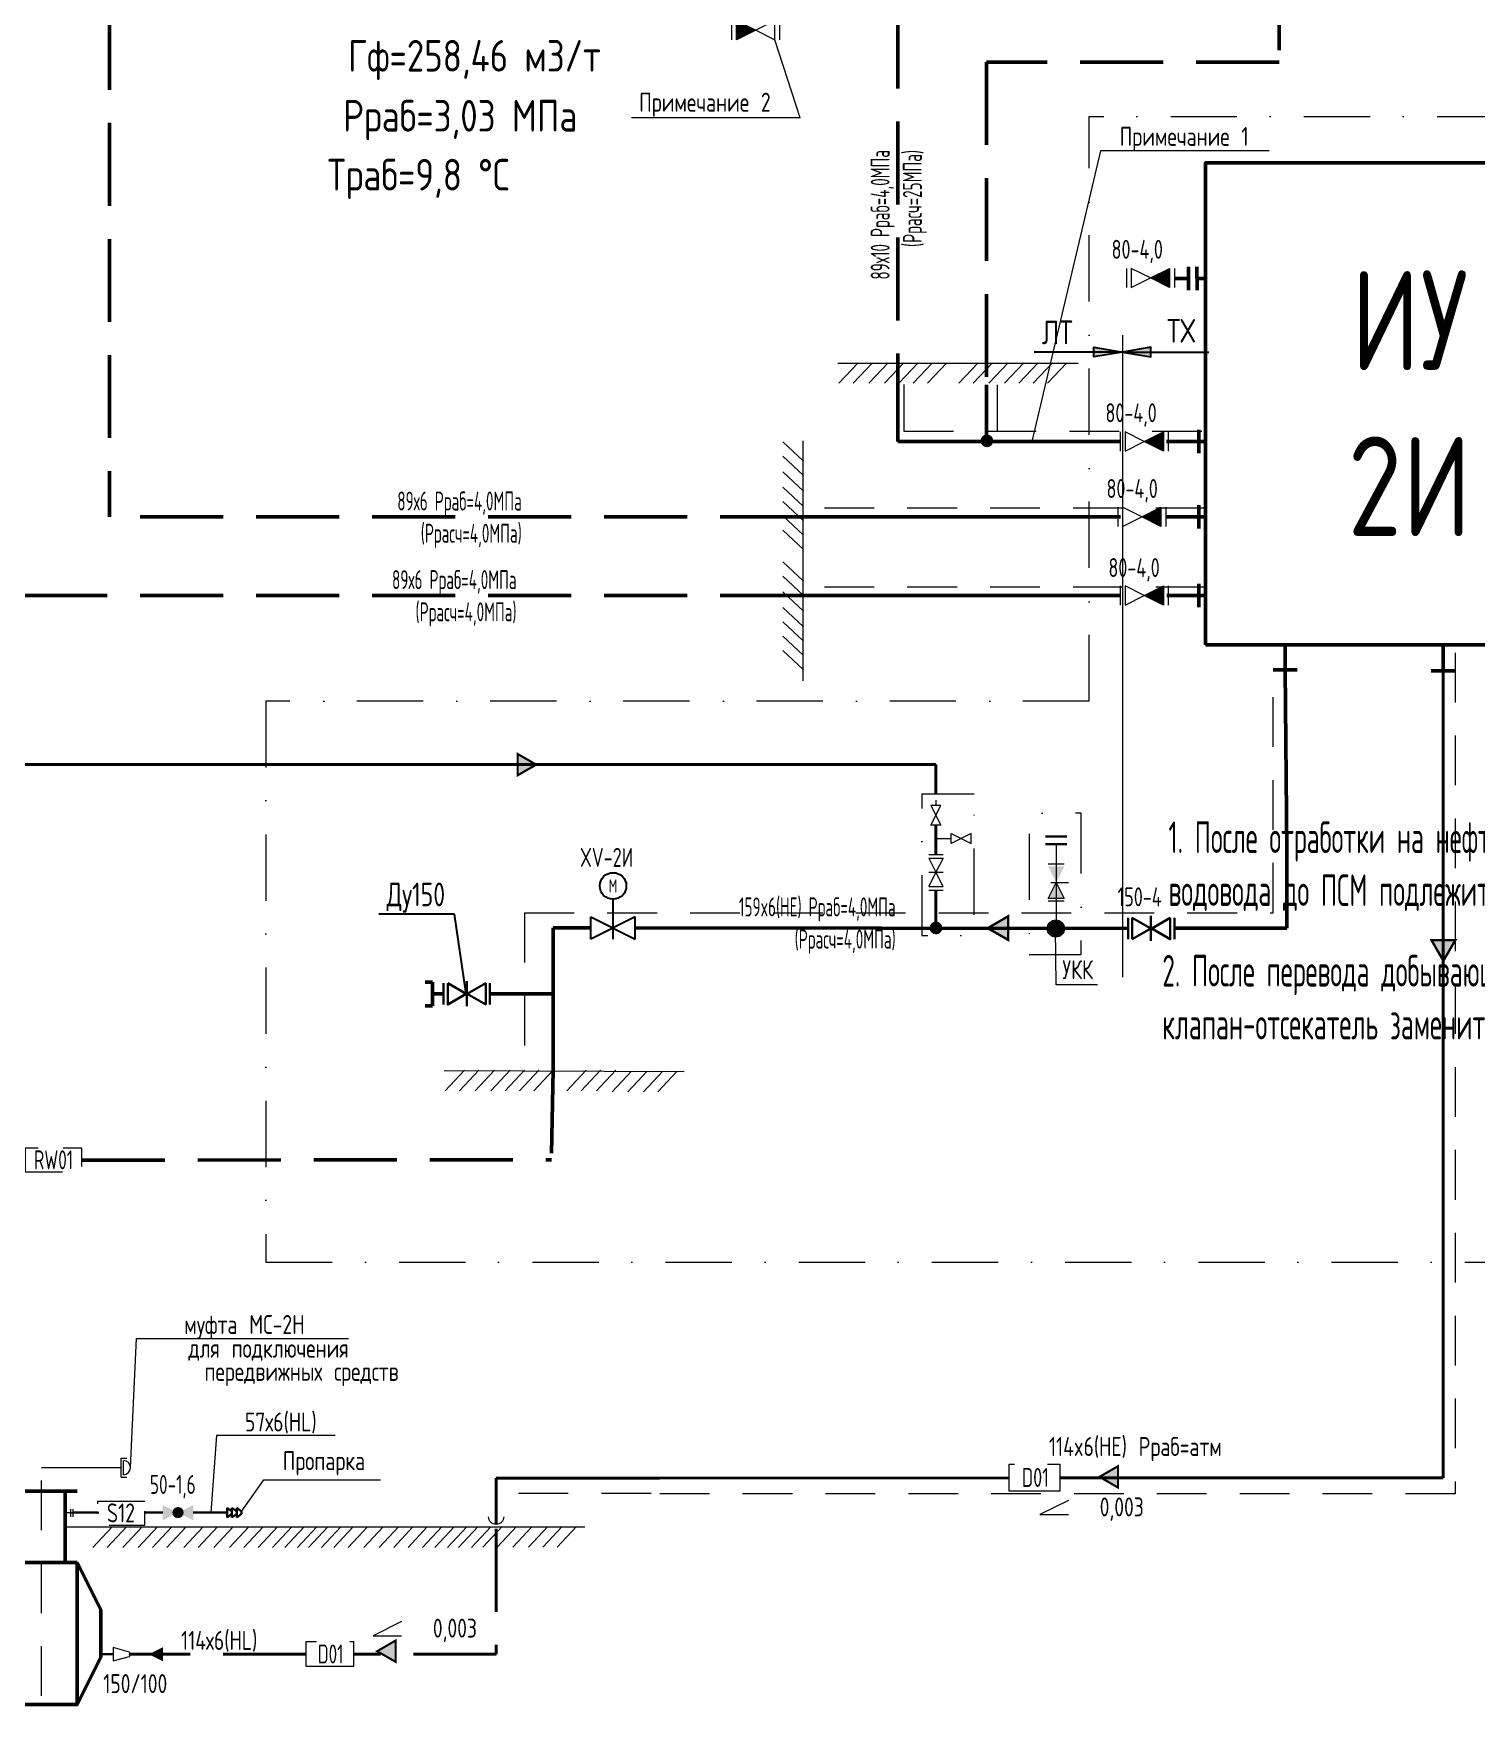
# Model space of a CAD drawing. Header units: millimetres. Extents: x -120 to 14947, y -15715 to 12770.
# Drawn here: x 1012.9 to 1241.3, y -1213.3 to -948.8 of the extents above; entities that cross this region are included whole.
import ezdxf
from ezdxf import colors
from ezdxf.entities.mleader import LeaderData, LeaderLine
from ezdxf.enums import TextEntityAlignment as Align
from ezdxf.math import Vec2, Vec3

# ---------------------------------------------------------------- set-up
doc = ezdxf.new("R2010")
doc.units = ezdxf.units.MM
for name, pattern in [('CONTI', [0]), ('DGN Style 2', [13.114504, 7.868702, -5.245802]), ('DGN Style 3', [18.360306, 13.114504, -5.245802]), ('DGN Style 4', [20.996321, 10.491603, -5.245802, 0.013115, -5.245802]), ('zemlja', [12, 3, 9])]:
    doc.linetypes.add(name, pattern=pattern)
for name, color, linetype, lineweight in [('04ТГ_Текст', 7, 'CONTI', 18), ('STO', 7, 'Continuous', 0), ('Tehnolog', 7, 'Continuous', 0), ('Text', 7, 'Continuous', 18), ('TO-info', 7, 'Continuous', 13), ('TO_info', 7, 'Continuous', 13), ('TO_oil', 22, 'Continuous', 30), ('TO_water', 92, 'Continuous', 30), ('VK', 7, 'Continuous', 0), ('Оборудование', 171, 'Continuous', 50), ('Слой 1', 1, 'Continuous', 0), ('Слой 10', 7, 'Continuous', 0), ('Существующее', 8, 'Continuous', 30), ('ТХ-С_ГЛАВН_100', 6, 'Continuous', 100), ('ТХ_С_ДРЕНАЖ_035', 24, 'Continuous', 30)]:
    doc.layers.add(name, color=color, linetype=linetype, lineweight=lineweight)
doc.layers.add('To_dim', color=7, linetype='Continuous')
doc.styles.add('GOST 2.304', font='CS_Gost2304.shx')
doc.styles.add('ROMANS70', font='romans.shx', dxfattribs={"width": 0.7})
doc.styles.add('Style-txt', font='txt.shx')
doc.styles.add('НИПИ ОНГМ 7.0', font='', dxfattribs={"width": 0.8, "height": 7})
doc.styles.get('НИПИ ОНГМ 7.0').set_extended_font_data('ISOCPEUR')
doc.linetypes.add('GOST2.303 8', pattern='A,40,[2,GOST 2.303-68.shx,S=1,R=0,X=0,Y=0],-8', length=48)

# ---------------------------------------------------------------- blocks, each defined once
blk = doc.blocks.new('E1_4')
at = {"layer": 'ТХ_С_ДРЕНАЖ_035', "linetype": 'Continuous', "lineweight": 30, "extrusion": (0, 0, -1)}
blk.add_hatch(color=52, dxfattribs=at).paths.add_polyline_path([(4.7, -2.5), (4.7, 2.5), (0.37, 0), (4.7, -2.5)])
at = {"layer": 'ТХ_С_ДРЕНАЖ_035', "color": 52, "linetype": 'Continuous', "lineweight": 30, "const_width": 0.5, "flags": 128}
blk.add_lwpolyline([(-4.7, -2.5), (-4.7, 2.5), (-0.37, 0), (-4.7, -2.5)], close=True, dxfattribs=at)
blk = doc.blocks.new('BALLO_3')
at = {"layer": 'VK', "color": 30, "linetype": 'Continuous', "lineweight": 13}
blk.add_solid([(-3.32, -1.66), (3.32, 1.66), (-3.32, 1.66), (3.32, -1.66)], dxfattribs=at)
blk.add_solid([(-3.32, -1.66), (3.32, 1.66), (-3.32, 1.66), (3.32, -1.66)], dxfattribs=at)
blk = doc.blocks.new('REDCON')
at = {"layer": 'VK', "color": 52, "linetype": 'Continuous', "lineweight": 0}
for p, q in [((4.01, 1.59), (0, 0.56)), ((0, -0.55), (0, 0.56)), ((4.01, -1.69), (4.01, 1.59)), ((0, -0.55), (4.01, -1.69))]:
    blk.add_line(p, q, dxfattribs=at)
for p in [(0, 0), (0, 0), (4.01, 0)]:
    blk.add_point(p, dxfattribs=at)
blk = doc.blocks.new('FL_1')
at = {"layer": 'Tehnolog', "color": 7, "linetype": 'Continuous', "lineweight": 0}
for p, q in [((-0.44, 1.78), (-0.44, -1.66)), ((0.46, 1.78), (0.46, -1.66))]:
    blk.add_line(p, q, dxfattribs=at)
for p in [(-0.44, 0), (0, 0), (0.46, 0)]:
    blk.add_point(p, dxfattribs=at)
blk = doc.blocks.new('*U136')
at = {"layer": 'Tehnolog', "color": 7, "linetype": 'Continuous', "lineweight": 30}
for p, q in [((-0.6, 1.69, 0), (-0.6, -1.69, 0)), ((0.6, 1.69, 0), (0.6, -1.69, 0))]:
    blk.add_line(p, q, dxfattribs=at)
blk = doc.blocks.new('*U86')
at = {"layer": 'Tehnolog', "color": 7, "linetype": 'Continuous', "lineweight": 13}
for p, q in [((1.5, 3.75, 0), (-1.5, 3.75, 0)), ((1.5, -3.75, 0), (-1.5, -3.75, 0))]:
    blk.add_line(p, q, dxfattribs=at)
at = {"layer": 'Tehnolog', "color": 7, "linetype": 'Continuous', "lineweight": 13, "extrusion": (0, 0, -1), "elevation": 0, "flags": 128}
blk.add_lwpolyline([(-1.5, -3), (1.5, -3), (0, 0), (-1.5, 3), (1.5, 3), (0, 0), (-1.5, -3)], close=True, dxfattribs=at)
at = {"layer": 'Tehnolog', "color": 7, "linetype": 'Continuous', "lineweight": 30, "extrusion": (0, 0, -1)}
blk.add_solid([(1.5, 3, 0), (-1.5, 3, 0), (0, 0, 0)], dxfattribs=at)
at = {"layer": 'Tehnolog', "color": 7, "linetype": 'Continuous', "lineweight": 13}
blk.add_3dface([(1.5, -3, 0), (-1.5, -3, 0), (0, 0, 0)], dxfattribs=at)
blk = doc.blocks.new('_None')
blk = doc.blocks.new('E1_6')
at = {"layer": 'Tehnolog', "linetype": 'Continuous', "lineweight": 30}
blk.add_3dface([(-4.7, -2.5), (-4.7, 2.5), (-0.37, 0)], dxfattribs=at)
blk = doc.blocks.new('E1_7')
at = {"layer": 'Tehnolog', "linetype": 'Continuous', "lineweight": 30}
blk.add_3dface([(-4.7, -2.5), (-4.7, 2.5), (-0.37, 0)], dxfattribs=at)
blk = doc.blocks.new('Z1_1')
at = {"layer": 'Tehnolog', "linetype": 'Continuous', "lineweight": 30}
blk.add_blockref('E1_7', (0.1, 0), dxfattribs=at)
at = {"layer": 'Tehnolog', "linetype": 'Continuous', "lineweight": 30, "rotation": 180}
blk.add_blockref('E1_6', (-0.4, 0), dxfattribs=at)
blk = doc.blocks.new('AT1_1')
at = {"layer": 'Tehnolog', "linetype": 'Continuous', "lineweight": 30, "flags": 128}
blk.add_lwpolyline([(0, 2.9), (0, -3)], dxfattribs=at)
at = {"layer": 'Tehnolog', "linetype": 'Continuous', "lineweight": 30}
blk.add_blockref('Z1_1', (0.1, 0), dxfattribs=at)
blk = doc.blocks.new('Y1_1')
at = {"layer": 'Tehnolog', "linetype": 'Continuous', "lineweight": 30}
blk.add_blockref('AT1_1', (15, 6.5), dxfattribs=at)
blk = doc.blocks.new('*U146')
at = {"layer": 'Tehnolog', "color": 7, "linetype": 'Continuous', "lineweight": 30}
for p, q in [((-2.72, 1.23, 0), (-2.72, -1.27, 0)), ((2.73, 1.23, 0), (2.73, -1.27, 0))]:
    blk.add_line(p, q, dxfattribs=at)
at = {"layer": 'Tehnolog', "linetype": 'Continuous', "lineweight": 30, "xscale": 0.5, "yscale": 0.5, "zscale": 0.5, "rotation": 179.9999999999999}
blk.add_blockref('Y1_1', (7.47, 3.23, 0), dxfattribs=at)
blk = doc.blocks.new('*U138')
at = {"layer": 'Tehnolog', "color": 7, "linetype": 'Continuous', "lineweight": 30}
for p, q in [((-2.72, 1.23, 0), (-2.72, -1.27, 0)), ((2.73, 1.23, 0), (2.73, -1.27, 0))]:
    blk.add_line(p, q, dxfattribs=at)
at = {"layer": 'Tehnolog', "linetype": 'Continuous', "lineweight": 30, "xscale": 0.5, "yscale": 0.5, "zscale": 0.5, "rotation": 179.9999999999999}
blk.add_blockref('Y1_1', (7.47, 3.23, 0), dxfattribs=at)
blk = doc.blocks.new('OBOZN')
at = {"layer": 'Tehnolog', "color": 7, "linetype": 'DGN Style 2', "lineweight": 0}
for p in [(-6, 0), (6, 0)]:
    blk.add_point(p, dxfattribs=at)
blk.add_3dface([(-6, -2.5), (6, -2.5), (6, 2.5), (-6, 2.5)], dxfattribs=at)

msp = doc.modelspace()

# ---------------------------------------------------------------- hatches: boundary and pattern name
at = {"linetype": 'Continuous', "lineweight": 9}
msp.add_hatch(color=7, dxfattribs=at).paths.add_polyline_path([(1173.5, -1085.71), (1174.76, -1083.18), (1173.5, -1080.65), (1176.03, -1080.65), (1174.76, -1083.18), (1176.03, -1085.71)])
at = {"linetype": 'Continuous', "lineweight": 9, "extrusion": (0, 0, -1)}
msp.add_hatch(color=7, dxfattribs=at).paths.add_polyline_path([(-1176.03, -1085.71), (-1174.76, -1083.18), (-1176.03, -1080.65), (-1173.5, -1080.65), (-1174.76, -1083.18), (-1173.5, -1085.71)])
at = {"layer": 'Tehnolog', "linetype": 'Continuous', "lineweight": 9}
h = msp.add_hatch(color=7, dxfattribs=at)
edge = h.paths.add_edge_path()
edge.add_arc((1163.78, -1013.29), 1.01, 0, 360)
at = {"layer": 'Tehnolog', "linetype": 'Continuous', "lineweight": 40, "extrusion": (0, 0, -1)}
msp.add_hatch(color=6, dxfattribs=at).paths.add_polyline_path([(-1089.51, -1066.22), (-1089.51, -1062.84), (-1092.44, -1064.53), (-1089.51, -1066.22)])
at = {"layer": 'Tehnolog', "linetype": 'Continuous', "lineweight": 9}
h = msp.add_hatch(color=7, dxfattribs=at)
edge = h.paths.add_edge_path()
edge.add_arc((1155.72, -1090.38), 1.01, 180, 540)
h = msp.add_hatch(color=256, dxfattribs=at)
edge = h.paths.add_edge_path()
edge.add_arc((1174.69, -1090.47), 1.36, 0, 360)
h = msp.add_hatch(color=7, dxfattribs=at)
edge = h.paths.add_edge_path()
edge.add_arc((1174.57, -1090.47), 1.01, 0, 360)
at = {"layer": 'TO-info', "lineweight": 25}
for points in [[(1180.72, -998.49), (1180.72, -999.24), (1185.22, -999.24)], [(1185.22, -999.24), (1180.72, -999.24), (1180.72, -1000)], [(1189.73, -998.49), (1185.22, -999.24), (1189.73, -999.24)], [(1189.73, -999.24), (1185.22, -999.24), (1189.73, -1000)]]:
    msp.add_hatch(color=256, dxfattribs=at).paths.add_polyline_path(points)
at = {"layer": 'VK', "lineweight": 13, "extrusion": (0, 0, -1)}
h = msp.add_hatch(color=30, dxfattribs=at)
edge = h.paths.add_edge_path()
edge.add_arc((-1035.75, -1182.89), 0.89, 0, 360)

# ---------------------------------------------------------------- linework, layer by layer
at = {"color": 7, "linetype": 'Continuous', "lineweight": 9}
for p, q in [((1176.03, -1080.3, -0.02), (1173.5, -1080.3, -0.02)), ((1174.76, -1080.3, -0.02), (1174.76, -1080.3, -0.02)), ((1173.9, -1083.18, -0.02), (1176.68, -1083.18, -0.02)), ((1173.5, -1086.06, -0.02), (1176.03, -1086.06, -0.02))]:
    msp.add_line(p, q, dxfattribs=at)
at = {"color": 0, "linetype": 'ByBlock', "lineweight": -2}
for p, q in [((1104.6, -1088.63, -0.25), (1104.6, -1085.83, -0.25)), ((1101.1, -1088.63, -0.25), (1108.1, -1092.13, -0.25)), ((1108.1, -1088.63, -0.25), (1101.1, -1092.13, -0.25)), ((1101.1, -1092.13, -0.25), (1101.1, -1088.63, -0.25)), ((1104.6, -1092.13, -0.25), (1104.6, -1088.63, -0.25)), ((1108.1, -1092.13, -0.25), (1108.1, -1088.63, -0.25))]:
    msp.add_line(p, q, dxfattribs=at)
msp.add_circle((1104.6, -1083.73, -0.25), 2.1, dxfattribs=at)
at = {"color": 7, "linetype": 'Continuous', "lineweight": 9}
msp.add_3dface([(1176.03, -1085.71, -0.02), (1173.5, -1085.71, -0.02), (1174.76, -1083.18, -0.02)], dxfattribs=at)
at = {"layer": 'STO', "color": 52, "lineweight": 9}
msp.add_line((1014.13, -1175.78, -4.96), (1026.73, -1175.78, -4.96), dxfattribs=at)
at = {"layer": 'STO', "color": 52, "linetype": 'DGN Style 2', "lineweight": 9}
msp.add_line((1014.13, -1211.9, -4.96), (1014.13, -1175.78, -4.96), dxfattribs=at)
at = {"layer": 'STO', "color": 7, "lineweight": 9}
for p, q in [((1026.73, -1177.28, -4.96), (1026.73, -1174.28, -4.96)), ((1026.73, -1174.28, -4.96), (1027.67, -1174.28, -4.96)), ((1027.11, -1176.9, -4.96), (1027.11, -1174.65, -4.96))]:
    msp.add_line(p, q, dxfattribs=at)
at = {"layer": 'STO', "color": 7, "lineweight": 13}
msp.add_line((1026.73, -1177.28, -4.96), (1027.67, -1177.28, -4.96), dxfattribs=at)
at = {"layer": 'STO', "color": 7, "lineweight": 9, "elevation": -4.46, "flags": 128}
msp.add_lwpolyline([(1176.68, -1180.97), (1172.18, -1183.22), (1176.68, -1183.22)], dxfattribs=at)
at = {"layer": 'STO', "color": 7, "elevation": -4.96, "flags": 128}
msp.add_lwpolyline([(1071.13, -1200.15), (1066.63, -1202.4), (1071.13, -1202.4)], dxfattribs=at)
at = {"layer": 'STO', "color": 7, "lineweight": 9}
msp.add_arc((1027.11, -1175.78, -4.96), 1.12, 270, 90, dxfattribs=at)
at = {"layer": 'Tehnolog', "linetype": 'DGN Style 4', "lineweight": 20}
for p, q in [((1179.97, -1054.49), (1049.67, -1054.49)), ((1049.67, -1054.49), (1049.67, -1143.25)), ((1049.67, -1143.25), (1280.72, -1143.25))]:
    msp.add_line(p, q, dxfattribs=at)
at = {"layer": 'Tehnolog', "color": 6, "linetype": 'Continuous', "lineweight": 40}
for p, q in [((1155.72, -1064.53, -0.25), (910.31, -1064.53, -0.25)), ((1155.72, -1069.22, -0.25), (1155.72, -1064.53, -0.25)), ((1155.72, -1074.13, -0.25), (1155.72, -1078.75, -0.25)), ((1155.72, -1084.37, -0.25), (1155.72, -1090.38, -0.25))]:
    msp.add_line(p, q, dxfattribs=at)
at = {"layer": 'Tehnolog', "color": 6, "linetype": 'Continuous', "lineweight": 9}
for p, q in [((1155.72, -1070.13, -0.25), (1155.72, -1070.98, -0.25)), ((1155.72, -1076.22, -0.25), (1158.13, -1076.22, -0.25)), ((1154.59, -1078.75, -0.25), (1156.84, -1078.75, -0.25)), ((1154.59, -1079.31, -0.25), (1156.84, -1079.31, -0.25)), ((1154.59, -1079.31, -0.25), (1155.72, -1081.56, -0.25)), ((1154.59, -1081.56, -0.25), (1156.84, -1081.56, -0.25)), ((1156.84, -1079.31, -0.25), (1155.72, -1081.56, -0.25)), ((1154.59, -1084.37, -0.25), (1156.84, -1084.37, -0.25))]:
    msp.add_line(p, q, dxfattribs=at)
at = {"layer": 'Tehnolog', "lineweight": 50}
for p, q in [((1076.02, -1098.94, -0.05), (1074.85, -1098.94, -0.05)), ((1076.02, -1102.69, -0.05), (1076.02, -1098.94, -0.05)), ((1076.02, -1102.69, -0.05), (1074.85, -1102.69, -0.05))]:
    msp.add_line(p, q, dxfattribs=at)
at = {"layer": 'Tehnolog', "linetype": 'DGN Style 4', "lineweight": 20, "flags": 128}
msp.add_lwpolyline([(1179.97, -1054.49), (1179.97, -961.97), (1280.72, -961.97), (1280.72, -1082.34)], dxfattribs=at)
at = {"layer": 'Tehnolog', "lineweight": 50}
msp.add_lwpolyline([(1198.39, -1045.58), (1256.78, -1045.58), (1256.78, -969.27), (1198.39, -969.27)], close=True, dxfattribs=at)
at = {"layer": 'Tehnolog', "color": 6, "linetype": 'Continuous', "lineweight": 40, "const_width": 0.338, "elevation": -0.25, "flags": 128}
msp.add_lwpolyline([(1089.51, -1066.22), (1089.51, -1062.84), (1092.44, -1064.53), (1089.51, -1066.22)], close=True, dxfattribs=at)
at = {"layer": 'Tehnolog', "lineweight": 50, "const_width": 0.375, "flags": 128}
msp.add_lwpolyline([(1237.91, -1092.33), (1234.16, -1092.33), (1236.03, -1095.58), (1237.91, -1092.33)], close=True, dxfattribs=at)
at = {"layer": 'Tehnolog', "color": 7, "linetype": 'Continuous', "lineweight": 9, "elevation": -4.96, "flags": 128}
msp.add_lwpolyline([(1028.23, -1175.78), (1029.17, -1155.37), (1029.17, -1155.37), (1062.73, -1155.37)], dxfattribs=at)
at = {"layer": 'Tehnolog', "color": 7, "linetype": 'Continuous', "lineweight": 0, "elevation": -4.96, "flags": 128}
msp.add_lwpolyline([(1045.78, -1182.71), (1049.32, -1177.71), (1049.32, -1177.71), (1067.81, -1177.71)], dxfattribs=at)
at = {"layer": 'Tehnolog', "color": 7, "linetype": 'Continuous', "lineweight": 9}
msp.add_circle((1174.69, -1090.47, -0.27), 1.36, dxfattribs=at)
at = {"layer": 'Tehnolog', "lineweight": 50}
msp.add_solid([(1236.03, -1095.48), (1234.23, -1092.48), (1237.76, -1092.41)], dxfattribs=at)
at = {"layer": 'Tehnolog', "linetype": 'DGN Style 4', "lineweight": 9}
msp.add_3dface([(1161.74, -1069.22, -0.25), (1153.48, -1069.22, -0.25), (1153.48, -1091.59, -0.25), (1161.74, -1091.59, -0.25)], dxfattribs=at)
at = {"layer": 'Tehnolog', "color": 6, "linetype": 'Continuous', "lineweight": 9}
for points in [[(1156.5, -1070.98, -0.25), (1154.93, -1070.98, -0.25), (1156.5, -1074.13, -0.25), (1154.93, -1074.13, -0.25)], [(1161.28, -1077.01, -0.25), (1161.28, -1075.44, -0.25), (1158.13, -1077.01, -0.25), (1158.13, -1075.44, -0.25)], [(1161.28, -1077.01, -0.25), (1161.28, -1075.44, -0.25), (1158.13, -1077.01, -0.25), (1158.13, -1075.44, -0.25)], [(1154.59, -1083.81, -0.25), (1156.84, -1083.81, -0.25), (1155.72, -1081.56, -0.25)]]:
    msp.add_3dface(points, dxfattribs=at)
at = {"layer": 'Tehnolog', "linetype": 'DGN Style 4', "lineweight": 20}
msp.add_3dface([(1170.46, -1094.57, 5.43), (1178.72, -1094.57, 5.43), (1178.72, -1072.19, 5.43), (1170.46, -1072.19, 5.43)], dxfattribs=at)
at = {"layer": 'TO-info', "lineweight": 25, "elevation": 0.71}
for points in [[(1185.22, -999.24), (1180.72, -1000), (1180.72, -998.49), (1185.22, -999.24), (1171.28, -999.25)], [(1185.22, -999.24), (1189.73, -1000), (1189.73, -998.49), (1185.22, -999.24), (1198.92, -999.25)]]:
    msp.add_lwpolyline(points, dxfattribs=at)
at = {"layer": 'To_dim', "color": 0, "lineweight": 13}
for p, q in [((1134.22, -962.19), (1130.23, -949.82)), ((1181.78, -967.37, 0.1), (1170.91, -1013.38, -2.15)), ((1140.17, -1000.99, -5.48), (1159.19, -1000.99, -5.48)), ((1143.4, -1000.92, -5.48), (1140.34, -1004.17, -6.87)), ((1145.67, -1000.92, -5.48), (1142.61, -1004.17, -6.87)), ((1148.14, -1000.92, -5.48), (1145.08, -1004.17, -6.87)), ((1150.61, -1000.92, -5.48), (1147.55, -1004.17, -6.87)), ((1152.88, -1000.92, -5.48), (1149.82, -1004.17, -6.87)), ((1155.15, -1000.92, -5.48), (1152.09, -1004.17, -6.87)), ((1157.42, -1000.92, -5.48), (1154.36, -1004.17, -6.87)), ((1159.19, -1000.99, -5.48), (1178.2, -1000.99, -5.48)), ((1162.42, -1000.92, -5.48), (1159.36, -1004.17, -6.87)), ((1164.69, -1000.92, -5.48), (1161.63, -1004.17, -6.87)), ((1167.15, -1000.92, -5.48), (1164.09, -1004.17, -6.87)), ((1169.62, -1000.92, -5.48), (1166.56, -1004.17, -6.87)), ((1171.89, -1000.92, -5.48), (1168.83, -1004.17, -6.87)), ((1174.16, -1000.92, -5.48), (1171.1, -1004.17, -6.87)), ((1176.43, -1000.92, -5.48), (1173.37, -1004.17, -6.87)), ((1150.61, -1004.38, -5.42), (1150.61, -1011.77, -5.42)), ((1134.74, -1016.5), (1131.49, -1013.44, -1.4)), ((1134.67, -1013.27), (1134.67, -1032.28)), ((1134.74, -1018.77), (1131.49, -1015.71, -1.4)), ((1134.74, -1021.23), (1131.49, -1018.18, -1.4)), ((1134.74, -1023.7), (1131.49, -1020.64, -1.4)), ((1134.74, -1025.97), (1131.49, -1022.91, -1.4)), ((1134.74, -1028.24), (1131.49, -1025.18, -1.4)), ((1134.74, -1030.51), (1131.49, -1027.45, -1.4)), ((1134.74, -1035.51), (1131.49, -1032.45, -1.4)), ((1134.67, -1032.28), (1134.67, -1051.29)), ((1134.74, -1037.78), (1131.49, -1034.72, -1.4)), ((1134.74, -1040.25), (1131.49, -1037.19, -1.4)), ((1134.74, -1042.72), (1131.49, -1039.66, -1.4)), ((1134.74, -1044.99), (1131.49, -1041.93, -1.4)), ((1134.74, -1047.26), (1131.49, -1044.2, -1.4)), ((1134.74, -1049.53), (1131.49, -1046.47, -1.4)), ((1174.76, -1077.11, -0.02), (1174.76, -1080.3, -0.02)), ((1174.76, -1080.3, -0.02), (1174.76, -1086.06, -0.02)), ((1174.76, -1086.06, -0.02), (1174.76, -1090.47, 0)), ((1077.86, -1112.95, -0.54), (1115.85, -1113.07, 2.41)), ((1081.09, -1112.89, -0.54), (1078.03, -1116.13, -1.94)), ((1083.36, -1112.89, -0.54), (1080.3, -1116.13, -1.94)), ((1085.83, -1112.89, -0.54), (1082.77, -1116.13, -1.94)), ((1088.3, -1112.89, -0.54), (1085.24, -1116.13, -1.94)), ((1090.57, -1112.89, -0.54), (1087.51, -1116.13, -1.94)), ((1092.84, -1112.89, -0.54), (1089.78, -1116.13, -1.94)), ((1095.11, -1112.89, -0.54), (1092.05, -1116.13, -1.94)), ((1100.33, -1112.89, -0.54), (1097.27, -1116.13, -1.94)), ((1102.6, -1112.89, -0.54), (1099.54, -1116.13, -1.94)), ((1105.07, -1112.89, -0.54), (1102.01, -1116.13, -1.94)), ((1107.54, -1113.05, 1.76), (1104.48, -1116.29, 0.37)), ((1110.01, -1113.05, 1.76), (1106.95, -1116.29, 0.37)), ((1112.48, -1113.05, 1.76), (1109.42, -1116.29, 0.37)), ((1114.75, -1113.05, 1.76), (1111.69, -1116.29, 0.37)), ((1025.32, -1185.15, -4.96), (1022.26, -1188.4, -6.36)), ((1027.59, -1185.15, -4.96), (1024.53, -1188.4, -6.36)), ((1030.06, -1185.15, -4.96), (1027, -1188.4, -6.36)), ((1032.52, -1185.15, -4.96), (1029.46, -1188.4, -6.36)), ((1034.79, -1185.15, -4.96), (1031.73, -1188.4, -6.36)), ((1037.06, -1185.15, -4.96), (1034, -1188.4, -6.36)), ((1039.73, -1185.15, -4.96), (1036.67, -1188.4, -6.36)), ((1042, -1185.15, -4.96), (1038.94, -1188.4, -6.36)), ((1044.46, -1185.15, -4.96), (1041.4, -1188.4, -6.36)), ((1046.93, -1185.15, -4.96), (1043.87, -1188.4, -6.36)), ((1049.2, -1185.15, -4.96), (1046.14, -1188.4, -6.36)), ((1051.47, -1185.15, -4.96), (1048.41, -1188.4, -6.36)), ((1053.74, -1185.15, -4.96), (1050.68, -1188.4, -6.36)), ((1055.73, -1185.15, -4.96), (1052.67, -1188.4, -6.36)), ((1057.72, -1185.15, -4.96), (1054.66, -1188.4, -6.36)), ((1059.47, -1185.15, -4.96), (1056.41, -1188.4, -6.36)), ((1061.51, -1185.15, -4.96), (1058.45, -1188.4, -6.36)), ((1063.46, -1185.15, -4.96), (1060.4, -1188.4, -6.36)), ((1065.73, -1185.15, -4.96), (1062.67, -1188.4, -6.36)), ((1068.2, -1185.15, -4.96), (1065.14, -1188.4, -6.36)), ((1070.66, -1185.15, -4.96), (1067.6, -1188.4, -6.36)), ((1072.94, -1185.15, -4.96), (1069.88, -1188.4, -6.36)), ((1075.2, -1185.15, -4.96), (1072.15, -1188.4, -6.36)), ((1077.48, -1185.15, -4.96), (1074.42, -1188.4, -6.36)), ((1079.47, -1185.15, -4.96), (1076.41, -1188.4, -6.36)), ((1081.45, -1185.15, -4.96), (1078.4, -1188.4, -6.36)), ((1083.2, -1185.15, -4.96), (1080.14, -1188.4, -6.36)), ((1085.24, -1185.15, -4.96), (1082.18, -1188.4, -6.36)), ((1087.07, -1185.11, -6.36), (1084.01, -1188.36, -7.75)), ((1089.34, -1185.11, -6.36), (1086.28, -1188.36, -7.75)), ((1091.81, -1185.11, -6.36), (1088.75, -1188.36, -7.75)), ((1094.28, -1185.11, -6.36), (1091.22, -1188.36, -7.75)), ((1096.55, -1185.11, -6.36), (1093.49, -1188.36, -7.75)), ((1098.82, -1185.11, -6.36), (1095.76, -1188.36, -7.75))]:
    msp.add_line(p, q, dxfattribs=at)
at = {"layer": 'TO_oil', "lineweight": 50}
for p, q in [((1149.68, -1013.38, -5.42), (1149.68, -1004.45, -5.42)), ((1184.88, -1013.38), (1149.68, -1013.38, -5.42)), ((1134.67, -1025.31), (1184.92, -1025.31)), ((1134.74, -1037.78), (1184.9, -1037.76)), ((1211.24, -1077.9), (1210.98, -1049.51)), ((1211.24, -1077.9), (1211.24, -1090.43, -0.13)), ((1095.11, -1112.89, -0.54), (1095.13, -1090.37, -0.28)), ((1101.1, -1090.37, -0.26), (1095.13, -1090.37, -0.28)), ((1186.11, -1090.48, 0.04), (1108.1, -1090.38, -0.24)), ((1211.24, -1090.43, -0.13), (1193.47, -1090.43, 0.04)), ((1077.76, -1100.82, -0.05), (1076.02, -1100.82, -0.05)), ((1085.12, -1100.82, -0.05), (1095.12, -1100.82, -0.4))]:
    msp.add_line(p, q, dxfattribs=at)
at = {"layer": 'TO_oil', "lineweight": 50, "const_width": 0.375, "elevation": -0.05, "flags": 128}
msp.add_lwpolyline([(1167.15, -1092.27), (1167.15, -1088.52), (1163.9, -1090.41), (1167.15, -1092.27)], close=True, dxfattribs=at)
at = {"layer": 'TO_oil', "lineweight": 50}
msp.add_solid([(1164, -1090.41, -0.05), (1167, -1088.6, -0.05), (1167.08, -1092.12, -0.05)], dxfattribs=at)
at = {"layer": 'TO_water', "lineweight": 50, "ltscale": 100}
msp.add_line((1163.74, -1004.45, -5.42), (1163.74, -1013.38, -3.1), dxfattribs=at)
at = {"layer": 'VK', "color": 7, "linetype": 'Continuous', "lineweight": 0}
msp.add_line((1017.88, -1182.9, -4.96), (1018.8, -1182.9, -4.96), dxfattribs=at)
at = {"layer": 'VK', "color": 30, "lineweight": 30}
for p, q in [((1019.12, -1182.9, -4.96), (1023.01, -1182.9, -4.96)), ((1030.51, -1182.9, -4.96), (1033.34, -1182.9, -4.96)), ((1038.16, -1182.9, -4.96), (1043.53, -1182.9, -4.96)), ((1044.28, -1182.71, -4.96), (1043.53, -1182.15, -4.96)), ((1043.53, -1182.15, -4.96), (1043.53, -1183.65, -4.96)), ((1044.28, -1183.09, -4.96), (1043.53, -1183.65, -4.96)), ((1045.03, -1182.71, -4.96), (1044.28, -1182.15, -4.96)), ((1044.28, -1182.15, -4.96), (1044.28, -1183.65, -4.96)), ((1044.28, -1182.71, -4.96), (1044.28, -1183.09, -4.96)), ((1045.03, -1183.09, -4.96), (1044.28, -1183.65, -4.96)), ((1045.78, -1182.71, -4.96), (1045.03, -1182.15, -4.96)), ((1045.03, -1182.15, -4.96), (1045.03, -1183.65, -4.96)), ((1045.03, -1182.71, -4.96), (1045.03, -1183.09, -4.96)), ((1045.78, -1183.09, -4.96), (1045.03, -1183.65, -4.96)), ((1045.78, -1183.09, -4.96), (1045.78, -1182.71, -4.96))]:
    msp.add_line(p, q, dxfattribs=at)
at = {"layer": 'VK', "color": 7, "linetype": 'zemlja', "lineweight": 0}
msp.add_line((1017.88, -1185.15, -4.96), (1100.12, -1185.15, -4.96), dxfattribs=at)
at = {"layer": 'VK', "color": 52, "linetype": 'DGN Style 2', "lineweight": 30}
msp.add_line((1025.51, -1205.32, -4.96), (1023.54, -1205.32, -4.96), dxfattribs=at)
at = {"layer": 'VK', "color": 52, "linetype": 'Continuous', "lineweight": 13, "extrusion": (0, 0, -1)}
msp.add_arc((-1086.1, -1183.56, 11.76), 1.2, 180, 0, dxfattribs=at)
at = {"layer": 'VK', "color": 30, "lineweight": 30}
msp.add_point((1023.01, -1182.9, -4.96), dxfattribs=at)
at = {"layer": 'VK', "color": 52}
msp.add_solid([(1033.37, -1206.44, -4.96), (1033.37, -1204.19, -4.96), (1031.12, -1205.31, -4.96)], dxfattribs=at)
at = {"layer": 'VK', "color": 7, "linetype": 'DGN Style 3', "lineweight": 9}
msp.add_3dface([(1175.31, -1179.53, -3.95), (1167.31, -1179.53, -3.95), (1167.31, -1175.23, -3.95), (1175.31, -1175.23, -3.95)], dxfattribs=at)
at = {"layer": 'VK', "color": 7, "linetype": 'DGN Style 2'}
msp.add_3dface([(1030.51, -1181.15, -4.96), (1023.01, -1181.15, -4.96), (1023.01, -1184.9, -4.96), (1030.51, -1184.9, -4.96)], dxfattribs=at)
at = {"layer": 'VK', "color": 7, "linetype": 'DGN Style 3', "lineweight": 0}
msp.add_3dface([(1063.52, -1207.27, -11.76), (1056.02, -1207.27, -11.76), (1056.02, -1203.31, -11.76), (1063.52, -1203.31, -11.76)], dxfattribs=at)
at = {"layer": 'Оборудование', "color": 7, "ltscale": 0.5}
for p, q in [((1195.69, -985.77), (1195.7, -989.46)), ((1197.03, -985.76), (1197.05, -989.45)), ((1195.69, -987.61), (1193.44, -987.61)), ((1198.39, -987.6), (1197.04, -987.61)), ((1197.34, -1015.23), (1197.34, -1011.54)), ((1192.23, -1013.38), (1198.39, -1013.38)), ((1192.07, -1025.31), (1198.23, -1025.31)), ((1197.34, -1023.47), (1197.34, -1027.16)), ((1197.34, -1035.91), (1197.34, -1039.6)), ((1192.26, -1037.76), (1198.39, -1037.76)), ((1210.98, -1049.51), (1210.98, -1045.58)), ((1236.01, -1049.71), (1236.01, -1045.58)), ((1209.09, -1049.51), (1212.87, -1049.51)), ((1234.12, -1049.71), (1237.9, -1049.71))]:
    msp.add_line(p, q, dxfattribs=at)
at = {"layer": 'Оборудование'}
for p, q in [((1019.76, -1179.53, -4.96), (1008.51, -1179.53, -4.96)), ((1023.51, -1198.28, -4.96), (1019.76, -1190.78, -4.96)), ((1023.51, -1205.78, -4.96), (1023.51, -1198.28, -4.96)), ((1023.51, -1205.78, -4.96), (1019.76, -1213.28, -4.96))]:
    msp.add_line(p, q, dxfattribs=at)
for points in [[(1017.88, -1190.78, -4.96), (1010.38, -1190.78, -4.96), (1010.38, -1179.53, -4.96), (1017.88, -1179.53, -4.96)], [(1019.76, -1190.78, -4.96), (995.38, -1190.78, -4.96), (995.38, -1213.28, -4.96), (1019.76, -1213.28, -4.96)]]:
    msp.add_3dface(points, dxfattribs=at)
at = {"layer": 'Слой 1', "color": 7, "linetype": 'DGN Style 2', "lineweight": 9}
for p, q in [((1165.46, -1011.77, -3.74), (1165.46, -1004.45, -5.42)), ((1150.61, -1011.77, -5.42), (1198.39, -1011.77)), ((1198.39, -1023.92), (1134.67, -1023.92)), ((1198.39, -1036.45), (1134.67, -1036.45)), ((1237.9, -1046.82), (1237.9, -1179.94, 0.07)), ((1209.1, -1087.96, 0.66), (1209.09, -1049.51)), ((1090.58, -1087.98, 0.32), (1090.57, -1112.89, -0.54)), ((1090.58, -1087.98, 0.32), (1209.1, -1087.96, 0.66)), ((1110.63, -1179.89, -3.3), (1086.17, -1179.89, 3.21)), ((1237.9, -1179.94, -2.66), (1111.73, -1179.94, -3.35))]:
    msp.add_line(p, q, dxfattribs=at)
at = {"layer": 'Слой 1', "color": 7, "linetype": 'Continuous', "lineweight": 9, "elevation": -4.96, "flags": 128}
msp.add_lwpolyline([(1060.62, -1170.71), (1041.86, -1170.71), (1040.95, -1182.9)], dxfattribs=at)
at = {"layer": 'Слой 10', "color": 7, "linetype": 'Continuous', "lineweight": 9}
for p, q in [((1134.22, -962.19), (1107.54, -962.19)), ((1208.46, -967.37, 0.1), (1181.78, -967.37, 0.1))]:
    msp.add_line(p, q, dxfattribs=at)
at = {"layer": 'Существующее', "color": 1, "linetype": 'GOST2.303 8', "lineweight": 0, "ltscale": 0.1}
msp.add_line((1185.23, -996.58, 0.71), (1185.23, -1098.14, 0.71), dxfattribs=at)
at = {"layer": 'ТХ-С_ГЛАВН_100', "color": 7, "linetype": 'Continuous', "lineweight": 9, "extrusion": (2.52978e-17, 0.60746, 0.79435), "elevation": -662.41, "flags": 128}
msp.add_lwpolyline([(-1181.3, 877.42), (-1174.76, 877.42), (-1174.64, 866.21)], dxfattribs=at)
at = {"layer": 'ТХ_С_ДРЕНАЖ_035', "color": 92, "linetype": 'DGN Style 3', "lineweight": 50}
for p, q in [((1210.04, -828.19, 2.1), (1210.04, -953.35, -3.2)), ((1210.04, -953.35, -3.2), (1163.74, -953.35, -6.26)), ((1163.74, -953.35, -6.26), (1163.74, -1004.45, -5.42))]:
    msp.add_line(p, q, dxfattribs=at)
at = {"layer": 'ТХ_С_ДРЕНАЖ_035', "linetype": 'DGN Style 3', "lineweight": 50}
for p, q in [((1024.91, -944.63, -2.71), (1024.91, -1025.31)), ((1149.68, -944.4, -5.42), (1149.68, -1004.45, -5.42)), ((1134.67, -1025.31), (1024.91, -1025.31)), ((1134.67, -1037.76), (921.22, -1037.76, 1.9)), ((1095.11, -1112.89, -0.54), (1094.85, -1127.09, -2.43)), ((1020.54, -1127.1, -2.32), (1094.85, -1127.09, -2.43))]:
    msp.add_line(p, q, dxfattribs=at)
at = {"layer": 'ТХ_С_ДРЕНАЖ_035', "color": 52, "linetype": 'Continuous', "lineweight": 40}
for p, q in [((1236.01, -1049.71), (1236, -1177.38, -0.02)), ((1086.13, -1177.44, -3.15), (1086.13, -1184.75, -3.15)), ((1086.13, -1177.44, -3.15), (1111.95, -1177.44, -3.15)), ((1167.31, -1177.38, -3.95), (1111.95, -1177.44, -3.15)), ((1175.31, -1177.38, -3.95), (1236, -1177.38, -3.53))]:
    msp.add_line(p, q, dxfattribs=at)
at = {"layer": 'ТХ_С_ДРЕНАЖ_035', "color": 52, "linetype": 'DGN Style 3', "lineweight": 40}
for p, q in [((1086.13, -1185.46, -4.96), (1086.13, -1205.32, -4.96)), ((1056.02, -1205.32, -4.96), (1028.11, -1205.32, -4.96)), ((1086.13, -1205.32, -4.96), (1063.54, -1205.32, -4.96))]:
    msp.add_line(p, q, dxfattribs=at)

# ---------------------------------------------------------------- block references
at = {"layer": 'Tehnolog', "color": 7, "linetype": 'Continuous', "lineweight": 9, "extrusion": (0, 0, -1), "xscale": 1.0125, "yscale": 1.0125, "zscale": 1.0125}
for p, rotation in [((-1127.19, -948.31, -0.01), 270), ((-1189.65, -987.52, -0.01), 90), ((-1188.68, -1013.38, -0.01), 90), ((-1188.28, -1025.31, -0.01), 90), ((-1188.68, -1037.75, -0.01), 90)]:
    msp.add_blockref('*U86', p, dxfattribs=dict(at, rotation=rotation))
at = {"layer": 'Tehnolog', "color": 7, "linetype": 'Continuous', "lineweight": 9, "rotation": 90.00005696794808}
msp.add_blockref('*U136', (1174.76, -1076.51, -0.02), dxfattribs=at)
at = {"layer": 'Tehnolog', "linetype": 'Continuous', "lineweight": 9, "xscale": 1.35, "yscale": 1.35, "zscale": 1.35}
msp.add_blockref('*U138', (1189.79, -1090.45, 0.05), dxfattribs=at)
at = {"layer": 'Tehnolog', "lineweight": 50, "xscale": -1.35, "yscale": 1.35, "zscale": 1.35}
msp.add_blockref('*U146', (1081.44, -1100.79, -0.05), dxfattribs=at)
at = {"layer": 'Tehnolog', "color": 7, "linetype": 'DGN Style 2', "lineweight": 9, "xscale": 0.75, "yscale": 0.75, "zscale": 0.75}
msp.add_blockref('OBOZN', (1016.04, -1127.1, -2.32), dxfattribs=at)
at = {"layer": 'Tehnolog', "color": 7, "linetype": 'Continuous', "lineweight": 0, "xscale": 0.36, "yscale": 0.3492385169797655, "zscale": 3, "rotation": 180.0000000000001}
msp.add_blockref('FL_1', (1018.97, -1182.93, 5.25), dxfattribs=at)
at = {"layer": 'VK', "color": 30, "linetype": 'Continuous', "lineweight": 13, "xscale": 0.7265214000000002, "yscale": 0.7265214000000002, "zscale": 18, "rotation": 180}
msp.add_blockref('BALLO_3', (1035.75, -1182.9, -4.96), dxfattribs=at)
at = {"layer": 'VK', "color": 52, "linetype": 'Continuous', "lineweight": 0, "xscale": 0.6426, "yscale": 0.6426, "zscale": 0.75, "rotation": 180}
msp.add_blockref('REDCON', (1028.08, -1205.33, -3.65), dxfattribs=at)
at = {"layer": 'ТХ_С_ДРЕНАЖ_035', "color": 52, "linetype": 'Continuous', "lineweight": 9, "xscale": 0.6750000000174623, "yscale": 0.6750000000174623, "zscale": 0.6750000000174623, "rotation": 180}
msp.add_blockref('E1_4', (1181.35, -1177.24, -7.4), dxfattribs=at)
at = {"layer": 'ТХ_С_ДРЕНАЖ_035', "color": 52, "linetype": 'Continuous', "lineweight": 30, "xscale": 0.6750000000174623, "yscale": 0.6750000000174623, "zscale": 0.6750000000174623, "rotation": 180}
msp.add_blockref('E1_4', (1067.02, -1204.83, -4.46), dxfattribs=at)

# ---------------------------------------------------------------- texts
at = {"color": 0, "style": 'GOST 2.304', "width": 0.8}
msp.add_text('М', height=2.1, rotation=359.9962, dxfattribs=at).set_placement((1104.6, -1083.73, -0.25), align=Align.MIDDLE_CENTER)
at = {"color": 7, "linetype": 'Continuous', "lineweight": 0, "insert": (1036.23, -1203.27, -4.96), "char_height": 3, "attachment_point": 4, "line_spacing_factor": 0.9, "style": 'Style-txt'}
msp.add_mtext('\\H1x;\\W0.72;114х6(HL)', dxfattribs=at)
at = {"layer": '04ТГ_Текст', "insert": (1230.69, -1007.35, 0.1), "char_height": 15.75, "width": 44.4559, "attachment_point": 5, "style": 'НИПИ ОНГМ 7.0'}
msp.add_mtext('ИУ\\P2И ', dxfattribs=at)
at = {"layer": 'STO', "color": 7, "linetype": 'Continuous', "lineweight": 9, "style": 'Style-txt', "width": 0.72}
for s, p in [('муфта МС-2Н', (1055.8, -1153.13, -4.96)), ('для подключения', (1062.76, -1156.88, -4.96)), ('передвижных средств', (1070.67, -1160.55, -4.96))]:
    msp.add_text(s, height=3, dxfattribs=at).set_placement(p, align=Align.MIDDLE_RIGHT)
at = {"layer": 'Tehnolog', "color": 7, "linetype": 'Continuous', "lineweight": 9, "style": 'Style-txt', "width": 0.666667}
for s, p in [('80-4,0', (1183.51, -982.98)), ('80-4,0', (1182.54, -1008.85)), ('80-4,0', (1182.71, -1020.84)), ('80-4,0', (1183.01, -1033.35)), ('150-4', (1184.47, -1085.45, 0.04))]:
    msp.add_text(s, height=3, dxfattribs=at).set_placement(p, align=Align.MIDDLE_LEFT)
msp.add_text('XV-2И', height=3, rotation=359.9962, dxfattribs=at).set_placement((1099.37, -1079.21, -3.99), align=Align.MIDDLE_LEFT)
at = {"layer": 'Tehnolog', "color": 7, "linetype": 'Continuous', "lineweight": 9, "style": 'Style-txt', "width": 0.633333}
msp.add_text('RW01', height=3, dxfattribs=at).set_placement((1016.04, -1127.07, -2.32), align=Align.MIDDLE_CENTER)
at = {"layer": 'Tehnolog', "color": 7, "linetype": 'Continuous', "lineweight": 9, "char_height": 5, "attachment_point": 9, "style": 'GOST 2.304'}
for s, insert, line_spacing_factor in [('Гф=258,46 м3/т', (1102.67, -956.19), 0.72), ('Рраб=3,03 МПа', (1098.95, -965.71), 0.72), ('Траб=9,8 %%DС', (1088.26, -975.03), 0.72), ('\\pxql;{\\W0.72;1. После отработки на нефть участок от точки подключения \\Pводовода до ПСМ подлежит демонтажу}', (1306.04, -1088.26), 1.005), ('\\pxql;{\\W0.72;2. После перевода добывающей скважины на нагнетательную \\Pклапан-отсекатель заменить на клапан обратный}', (1307.21, -1109.38), 1.005)]:
    msp.add_mtext(s, dxfattribs=dict(at, insert=insert, line_spacing_factor=line_spacing_factor))
at = {"layer": 'Tehnolog', "color": 7, "linetype": 'Continuous', "lineweight": 9, "insert": (1154.3, -967.26), "char_height": 3, "width": 64.6075, "attachment_point": 9, "rotation": 90, "line_spacing_factor": 1.02, "style": 'GOST 2.304'}
msp.add_mtext('{\\W0.72;89х10 Pраб=4,0МПа\\P(Ррасч=25МПа)}', dxfattribs=at)
at = {"layer": 'Tehnolog', "color": 7, "linetype": 'Continuous', "lineweight": 9, "char_height": 3, "width": 64.6075, "attachment_point": 9, "line_spacing_factor": 1.02, "style": 'GOST 2.304'}
for s, insert in [('{\\W0.72;89х6 Pраб=4,0МПа\\P(Ррасч=4,0МПа)}', (1090.16, -1030.23)), ('{\\W0.72;89х6 Pраб=4,0МПа\\P(Ррасч=4,0МПа)}', (1089.33, -1042.67, 0.52)), ('{\\W0.72;159x6(HE) Pраб=4,0МПа\\P(Ррасч=4,0МПа)}', (1149.34, -1094.46))]:
    msp.add_mtext(s, dxfattribs=dict(at, insert=insert))
at = {"layer": 'Text', "lineweight": 25, "char_height": 3.75, "attachment_point": 1, "style": 'GOST 2.304'}
for s, insert, width in [('\\FCS_Gost2304.shx;\\W1.0000000000;\\T1.0000000000;\\o\\lЛТ', (1172.49, -994.25, 0.71), 7.359), ('\\FCS_Gost2304.shx;\\W1.0000000000;\\T1.0000000000;\\o\\lТХ', (1192.27, -994, 0.71), 7.734)]:
    msp.add_mtext(s, dxfattribs=dict(at, insert=insert, width=width))
at = {"layer": 'VK', "color": 7, "linetype": 'Continuous', "lineweight": 9, "style": 'Style-txt'}
for s, width, p in [('УКК', 0.72, (1178.14, -1095.48, 5.43)), ('57х6(HL)', 0.72, (1052.02, -1167.06, -4.96)), ('D01', 0.666667, (1171.44, -1175.83, -3.95))]:
    msp.add_text(s, height=3, dxfattribs=dict(at, width=width)).set_placement(p, align=Align.TOP_CENTER)
at = {"layer": 'VK', "color": 7, "linetype": 'Continuous', "lineweight": 9, "style": 'Style-txt', "width": 0.72}
msp.add_text('Пропарка', height=3, dxfattribs=at).set_placement((1058.84, -1176.18, -4.96), align=Align.CENTER)
at = {"layer": 'VK', "color": 7, "linetype": 'Continuous', "lineweight": 0, "style": 'Style-txt'}
for s, width, p in [('50-1,6', 0.633333, (1034.92, -1179.94, -4.96)), ('S12', 0.72, (1026.71, -1184.44, -4.96))]:
    msp.add_text(s, height=3, dxfattribs=dict(at, width=width)).set_placement(p, align=Align.CENTER)
for s, width, p in [('D01', 0.633333, (1059.9, -1203.77, -11.76)), ('150/100', 0.72, (1028.98, -1208.46, -3.27))]:
    msp.add_text(s, height=3, dxfattribs=dict(at, width=width)).set_placement(p, align=Align.TOP_CENTER)
at = {"layer": 'VK', "color": 7, "linetype": 'Continuous', "lineweight": 9, "char_height": 3, "attachment_point": 3, "line_spacing_factor": 0.6, "style": 'Style-txt'}
for s, insert in [('{\\W0.72;114x6(HE) Pраб=атм}', (1200.97, -1170.94, -3.95)), ('\\H1x;\\W0.72;0,003', (1188.61, -1180.5, -4.45))]:
    msp.add_mtext(s, dxfattribs=dict(at, insert=insert))
at = {"layer": 'VK', "color": 7, "linetype": 'Continuous', "lineweight": 0, "insert": (1083.06, -1199.68, -4.95), "char_height": 3, "attachment_point": 3, "line_spacing_factor": 0.6, "style": 'Style-txt'}
msp.add_mtext('\\H1x;\\W0.72;0,003', dxfattribs=at)
at = {"layer": 'Слой 10', "color": 7, "linetype": 'Continuous', "lineweight": 9, "char_height": 3, "attachment_point": 5, "line_spacing_factor": 1.005, "style": 'Style-txt'}
for s, insert in [('{\\W0.72;Примечание 2}', (1119.14, -960.11)), ('{\\W0.72;Примечание 1}', (1194.99, -965.52, 0.1))]:
    msp.add_mtext(s, dxfattribs=dict(at, insert=insert))

# ---------------------------------------------------------------- leaders
at = {"layer": 'TO_info', "color": 0, "lineweight": 13}
ml = msp.add_multileader_mtext('Standard', dxfattribs=at)
ml.set_content('Ду150', style='ROMANS70')
ml.set_leader_properties()
ml.set_arrow_properties(name='NONE')
ml.build(insert=Vec2(0, 0))
ml.multileader.update_dxf_attribs({"text_left_attachment_type": 6, "text_right_attachment_type": 6, "dogleg_length": 0, "arrow_head_size": 3.75})
ctx = ml.context
ctx.base_point, ctx.char_height, ctx.arrow_head_size, ctx.landing_gap_size, ctx.plane_origin = Vec3(1064.9, -1088.2, 2.38), 3.75, 3.75, 1.5, Vec3(1104.26, -889.25, 2.38)
ctx.left_attachment, ctx.right_attachment, ctx.text_align_type = 6, 6, 2
notes = []
notes.append((ctx, [(1, (1, 1, 0), (1079.52, -1088.2, 2.38), (-1, 0), 0, [(1, [(1081.37, -1100.82, 2.38)], 0, [])])]))
ctx.mtext.insert, ctx.mtext.alignment, ctx.mtext.flow_direction = Vec3(1078.02, -1083.2, 2.38), 3, 5
for ctx, leaders in notes:
    for number, flags, end, landing, length, lines in leaders:
        leader = LeaderData()
        leader.index, (leader.has_last_leader_line, leader.has_dogleg_vector, leader.attachment_direction) = number, flags
        leader.last_leader_point, leader.dogleg_vector, leader.dogleg_length = Vec3(end), Vec3(landing), length
        for number, points, colour, breaks in lines:
            line = LeaderLine()
            line.index, line.vertices, line.color, line.breaks = number, Vec3.list(points), colors.encode_raw_color(colour), breaks
            leader.lines.append(line)
        ctx.leaders.append(leader)

doc.saveas('drawing.dxf')
